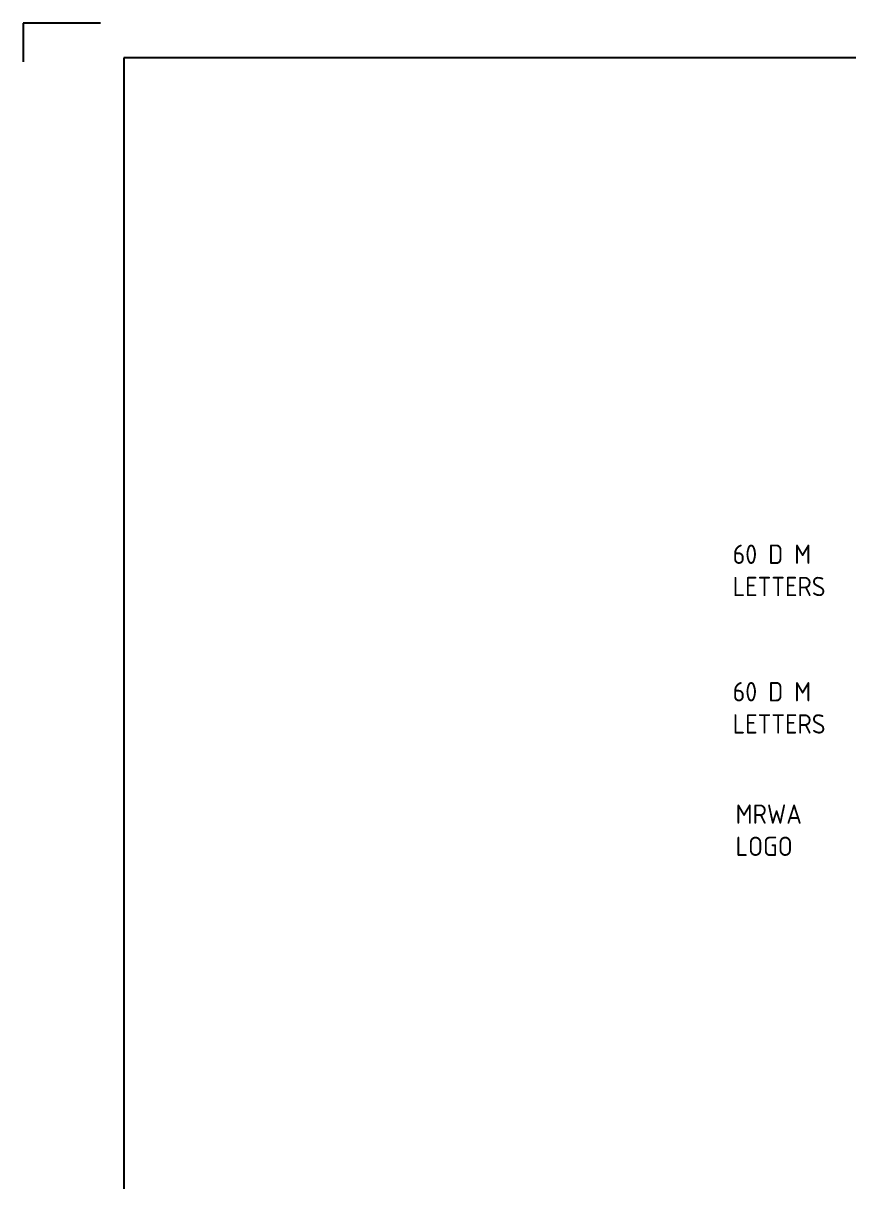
# Model space of a CAD drawing. Header units: millimetres. Extents: x 0 to 420, y 0 to 297.
# Drawn here: x 0 to 106.7, y 147.1 to 297 of the extents above; entities that cross this region are included whole.
import ezdxf
from ezdxf.enums import TextEntityAlignment as Align

# ---------------------------------------------------------------- set-up
doc = ezdxf.new("R2010")
doc.units = ezdxf.units.MM
doc.header["$LTSCALE"] = 10
doc.header["$MEASUREMENT"] = 0
for name, color, linetype in [('COMMENTS', 4, 'Continuous'), ('TBLK18', 4, 'Continuous'), ('TBLK25', 1, 'Continuous'), ('TBLK35', 3, 'Continuous'), ('TBLK50', 7, 'Continuous')]:
    doc.layers.add(name, color=color, linetype=linetype)
doc.styles.add('ISO', font='isocp2.shx')

# ---------------------------------------------------------------- blocks, each defined once
blk = doc.blocks.new('A3BBLK')
at = {"layer": 'TBLK25'}
for p, q in [((10, 297), (0, 297)), ((0, 297), (0, 292))]:
    blk.add_line(p, q, dxfattribs=at)
at = {"layer": 'TBLK50'}
for p, q in [((415.5, 292.5), (13, 292.5)), ((13, 292.5), (13, 4.5))]:
    blk.add_line(p, q, dxfattribs=at)
blk = doc.blocks.new('a3_in_vtblk std dwg')
blk.add_blockref('A3BBLK', (0, 0))
at = {"layer": 'TBLK18', "style": 'ISO'}
blk.add_attdef('MR_DIRECTORATE', text='', height=1.5, dxfattribs=at).set_placement((381.5, 68.12), align=Align.CENTER)
for tag, p in [('STREET_NAME', (355.51, 62.1)), ('SUBURB_POSTCODE', (388.49, 62.1)), ('TELEPHONE_NO.', (368.31, 59.84)), ('FAX_NO.', (393.56, 59.84))]:
    blk.add_attdef(tag, p, '', height=1.5, dxfattribs=at)
at = {"layer": 'TBLK25', "style": 'ISO'}
for tag, height, p in [('MR_BRANCH', 2, (381.5, 65.2)), ('ROAD_SECTION', 1.75, (384.5, 29.16)), ('SLK', 1.75, (384.5, 26.11)), ('CHAINAGE', 1.75, (384.5, 19.21))]:
    blk.add_attdef(tag, text='', height=height, dxfattribs=at).set_placement(p, align=Align.CENTER)
for tag, p, height in [('FILE_NUMBER', (371.77, 54.24), 2.5), ('DESIGNED_/_DRAWN', (371.77, 49.49), 2), ('VERIFIED', (371.77, 44.49), 2), ('APPROVED', (371.77, 39.49), 2), ('LOCAL_AUTHORITY', (370.48, 16.73), 1.25)]:
    blk.add_attdef(tag, p, '', height=height, dxfattribs=at)
at = {"layer": 'TBLK35', "style": 'ISO', "width": 0.9}
for tag, p in [('ROAD_PROJECT&NUMBER', (384.5, 32.23)), ('DRAWING_DESCRIPTION', (384.5, 22.29))]:
    blk.add_attdef(tag, text='', height=2.5, dxfattribs=at).set_placement(p, align=Align.CENTER)
at = {"layer": 'TBLK50', "style": 'ISO'}
blk.add_attdef('MRWA_DRG_NUMBER', (356.29, 6.08), '', height=5, dxfattribs=at)

msp = doc.modelspace()

# ---------------------------------------------------------------- block references
msp.add_blockref('a3_in_vtblk std dwg', (0, 0))

# ---------------------------------------------------------------- texts
at = {"layer": 'COMMENTS', "char_height": 2.5, "attachment_point": 1, "style": 'ISO'}
for s, insert, width in [('60 D M LETTERS', (91.716055, 229.556407), 12.59901575), ('60 D M LETTERS', (91.716055, 211.776872), 12.59901575), ('MRWA LOGO', (92.096218, 195.947238), 10.88806192)]:
    msp.add_mtext(s, dxfattribs=dict(at, insert=insert, width=width))

doc.saveas('drawing.dxf')
